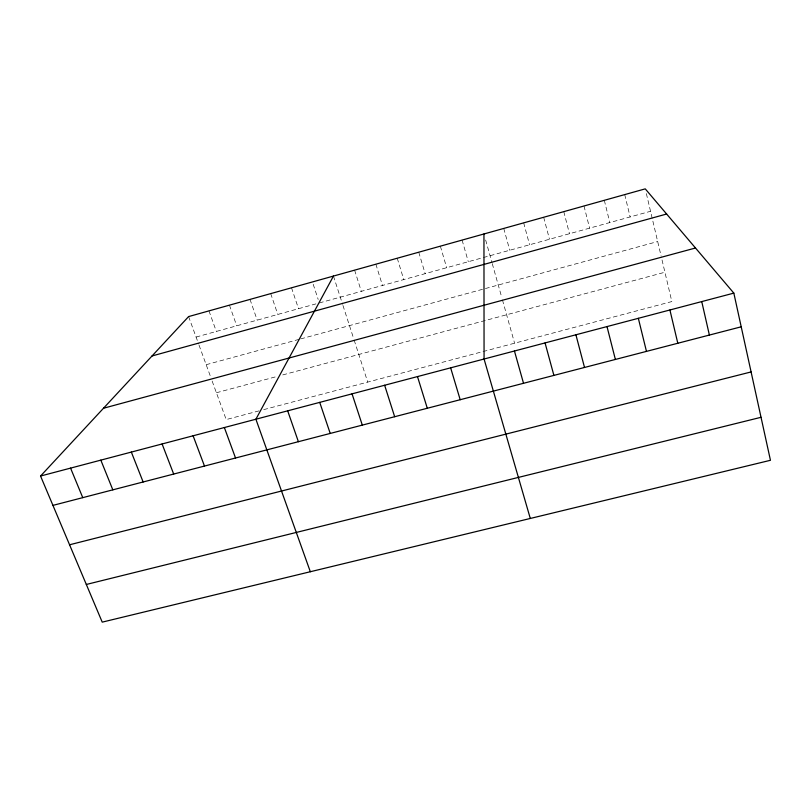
<?xml version="1.0" encoding="UTF-8"?>
<svg xmlns="http://www.w3.org/2000/svg" width="811" height="811" viewBox="0 0 811 811"><rect width="100%" height="100%" fill="white"/><g stroke="black" fill="none" stroke-linecap="round" stroke-linejoin="round"><path stroke-width="0.61" stroke-dasharray="4.05 3.04" d="M196.08 337.052L315.864 303.902M319.341 302.939L650.544 211.286M206.166 364.697L299.502 339.241M300.719 338.907L657.68 241.546M216.405 392.747L276.784 376.527M282.765 374.915L664.929 272.232M259.044 410.873L226.198 419.571L211.306 378.778M263.747 409.626L671.843 301.56L661.32 256.955M188.608 316.584L198.614 343.986M199.03 345.141L210.88 377.602M208.964 310.897L216.344 331.446M229.442 305.169L236.721 325.809M250.021 299.411L257.209 320.132M270.712 293.623L277.808 314.435M291.514 287.804L298.519 308.707M313.198 284.286L318.186 299.441M333.463 276.075L342.577 304.287M342.962 305.483L353.789 338.988M354.154 340.103L367.718 382.093M354.61 270.154L361.321 291.321M375.868 264.214L382.478 285.472M397.248 258.233L403.756 279.582M418.75 252.221L425.157 273.662M440.363 246.169L446.668 267.711M462.098 240.086L468.302 261.72M485.647 240.015L491.953 262.49M492.267 263.626L501.816 297.657M502.465 299.958L514.59 343.195M503.763 228.438L509.754 250.244M523.673 222.873L529.573 244.76M543.674 217.277L549.483 239.255M563.787 211.651L569.484 233.72M584.001 205.994L589.597 228.155M604.317 200.307L609.811 222.559M624.734 194.599L630.127 216.932M646.367 193.586L661.036 255.769"/><path stroke-width="1.22" d="M333.463 276.075L255.891 419.216L310.329 571.735M40.55 476.037L188.608 316.584L645.252 188.862L733.833 293.116L770.45 460.293L102.227 622.138L40.55 476.037L733.833 293.116M152.042 355.968L666.632 214.023M103.494 408.247L695.503 248.004M52.938 505.385L741.213 326.803M69.574 544.779L751.098 371.935M86.321 584.467L761.032 417.3M70.567 468.119L82.763 497.65M100.828 460.131L112.83 489.854M131.341 452.082L143.131 481.987M162.099 443.972L173.686 474.06M193.099 435.781L204.484 466.072M224.363 427.539L235.535 458.012M287.672 410.832L298.397 441.701M319.727 402.378L330.219 433.439M352.045 393.852L362.314 425.116M384.637 385.255L394.663 416.722M417.493 376.578L427.296 408.257M450.642 367.839L460.192 399.722M530.293 518.462L484.066 359.02L483.954 233.974M514.448 351.001L523.521 383.289M545.063 342.921L553.903 375.402M575.911 334.781L584.518 367.464M607.003 326.58L615.377 359.455M638.338 318.307L646.468 351.386M669.916 309.984L677.803 343.256M701.748 301.58L709.382 335.065"/></g></svg>
